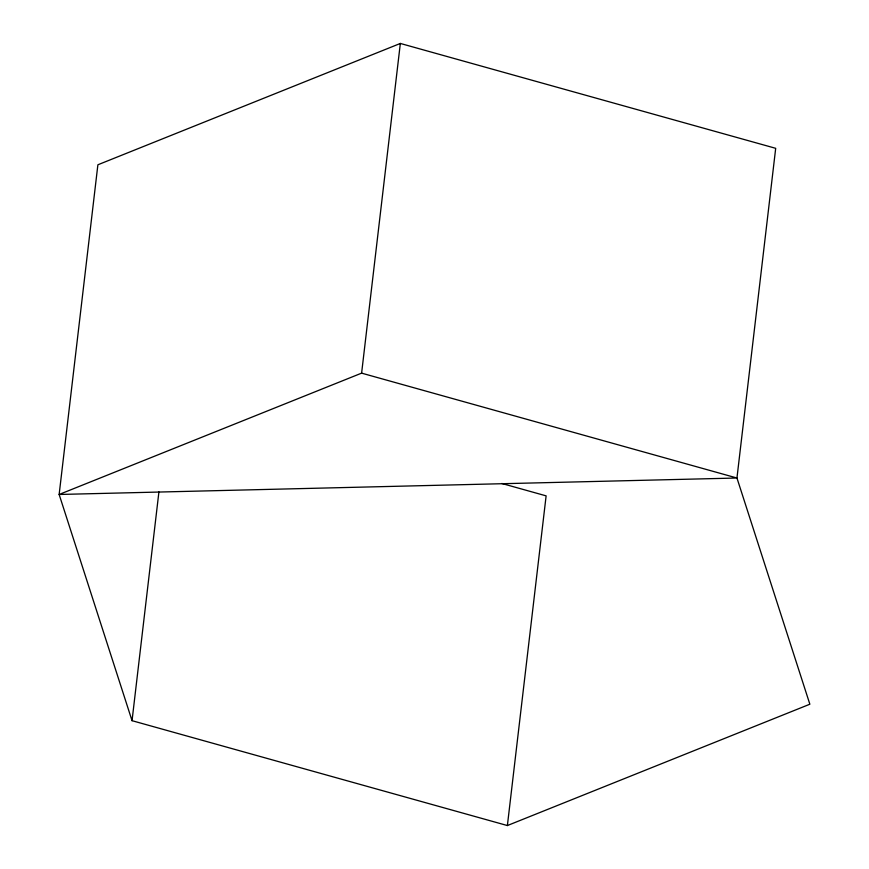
<?xml version="1.0" encoding="UTF-8"?>
<svg xmlns="http://www.w3.org/2000/svg" width="869" height="869" viewBox="0 0 869 869"><rect width="100%" height="100%" fill="white"/><g stroke="black" fill="none" stroke-linecap="round" stroke-linejoin="round"><path stroke-width="1.3" d="M132.045 720.683L59.146 494.472L97.882 164.784L400.337 43.45L775.691 148.317L736.955 478.015L809.854 704.216L507.387 825.55L132.045 720.683L158.918 491.919M361.613 373.138L736.955 478.015L59.146 494.472L361.613 373.138L400.337 43.45M507.387 825.55L546.123 495.862L501.815 483.479"/></g></svg>
